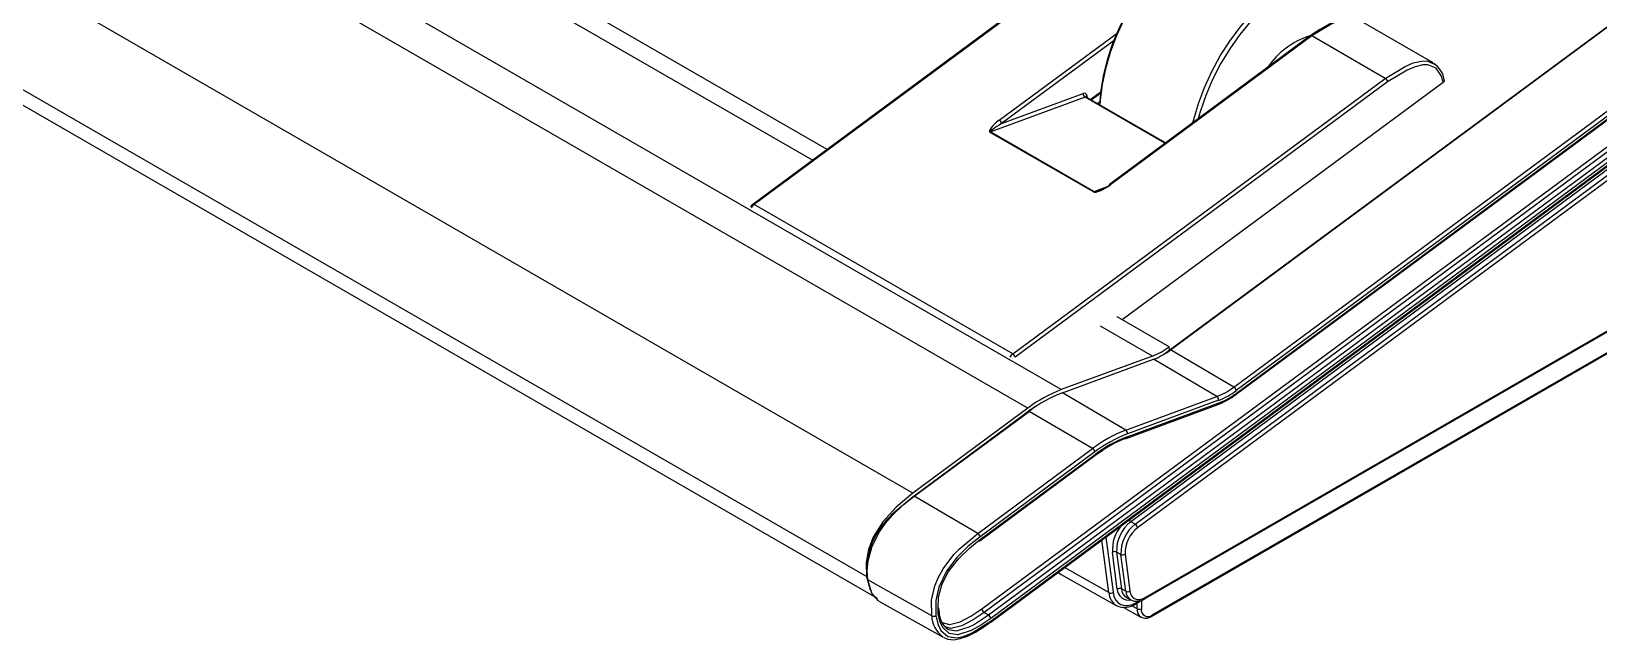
# Model space of a CAD drawing. Header units: inches. Extents: x 0.6 to 61.5, y 0.9 to 41.7.
# Drawn here: x 49.27 to 57.3, y 11.9 to 15.02 of the extents above; entities that cross this region are included whole.
import ezdxf

# ---------------------------------------------------------------- set-up
doc = ezdxf.new("R2010")
doc.units = ezdxf.units.IN
doc.header["$MEASUREMENT"] = 0
doc.layers.add('OBJECT', color=7, linetype='Continuous')

msp = doc.modelspace()

# ---------------------------------------------------------------- linework, layer by layer
at = {"layer": 'OBJECT'}
for p, q in [((53.2718, 14.3554), (37.2222, 23.6206)), ((53.3456, 14.41), (37.3081, 23.6682)), ((54.5458, 13.1784), (36.7553, 23.4486)), ((54.3741, 13.0832), (36.5837, 23.3534)), ((53.7858, 12.6481), (35.9954, 22.9183)), ((53.548, 12.2197), (35.7575, 22.4899)), ((35.8126, 22.3787), (53.603, 12.1085)), ((55.0911, 13.3739), (61.1377, 17.8458)), ((55.1051, 13.3816), (61.1676, 17.8653)), ((55.4303, 13.1911), (61.3678, 17.5823)), ((61.3801, 17.5646), (55.4425, 13.1734)), ((55.4425, 13.1546), (61.38, 17.5459)), ((55.4442, 13.1607), (61.3817, 17.5519)), ((54.1382, 12.0536), (61.4163, 17.4363)), ((61.4284, 17.4186), (54.1504, 12.0359)), ((54.1725, 12.0228), (61.3963, 17.3654)), ((54.1845, 11.9864), (61.4084, 17.329)), ((61.4084, 17.3478), (54.1846, 12.0052)), ((54.1863, 11.9924), (61.4101, 17.335)), ((54.9288, 12.0803), (61.1415, 15.6668)), ((54.9721, 12.1057), (61.1848, 15.6923)), ((54.9752, 12.1128), (61.1879, 15.6993)), ((55.0119, 12.0226), (61.1841, 15.5857)), ((54.8735, 15.54), (52.9645, 14.1281)), ((54.8811, 15.5392), (52.9721, 14.1273)), ((55.0087, 12.0155), (61.181, 15.5787)), ((58.9429, 15.4884), (54.9032, 12.5007)), ((54.9251, 12.4879), (58.9648, 15.4756)), ((58.977, 15.4579), (54.9373, 12.4702)), ((56.4524, 14.8534), (56.0728, 15.0726)), ((54.2281, 14.5602), (54.832, 15.0069)), ((54.8163, 14.9685), (54.2404, 14.5427)), ((55.822, 14.9924), (54.7924, 14.2309)), ((55.8296, 14.9916), (54.8, 14.2301)), ((56.2063, 14.7742), (55.8296, 14.9916)), ((56.4508, 14.8504), (56.4543, 14.849)), ((54.2973, 13.3623), (56.2063, 14.7742)), ((56.2185, 14.7565), (54.3099, 13.3449)), ((54.694, 14.6655), (54.7488, 14.706)), ((54.8573, 13.5372), (56.5039, 14.755)), ((54.6678, 14.6774), (54.1846, 14.4994)), ((54.2404, 14.5427), (54.6589, 14.6969)), ((55.0768, 14.4413), (54.6678, 14.6774)), ((55.0793, 14.4431), (54.6737, 14.6772)), ((54.6769, 14.6861), (54.6788, 14.6743)), ((54.748, 14.6986), (54.6992, 14.6625)), ((54.7294, 14.6451), (54.7446, 14.6563)), ((54.7104, 14.1919), (54.1812, 14.4975)), ((54.1846, 14.4994), (54.7138, 14.1938)), ((54.7138, 14.1938), (54.778, 14.2182)), ((54.2973, 13.3623), (52.9721, 14.1273)), ((55.0127, 13.3504), (54.747, 13.5038)), ((55.0985, 13.398), (54.8331, 13.5512)), ((55.0127, 13.3504), (54.5458, 13.1784)), ((54.5523, 13.162), (55.0192, 13.334)), ((55.3435, 13.143), (55.0192, 13.334)), ((55.0928, 13.3729), (55.0911, 13.3739)), ((55.1007, 13.381), (55.0985, 13.398)), ((55.4303, 13.1911), (55.1051, 13.3816)), ((54.8766, 12.9709), (54.5523, 13.162)), ((54.8766, 12.9709), (55.3435, 13.143)), ((54.8778, 12.9284), (55.3447, 13.1004)), ((54.8833, 12.9365), (55.3502, 13.1085)), ((55.3523, 13.1234), (54.8854, 12.9513)), ((53.7784, 12.6239), (54.3667, 13.059)), ((54.3741, 13.0832), (53.7858, 12.6481)), ((53.7924, 12.6317), (54.3807, 13.0668)), ((54.3687, 13.0579), (54.3667, 13.059)), ((54.7059, 12.8762), (54.3807, 13.0668)), ((54.1176, 12.4411), (54.7059, 12.8762)), ((54.7182, 12.8585), (54.1298, 12.4234)), ((54.1298, 12.4047), (54.7181, 12.8398)), ((54.1315, 12.4107), (54.7198, 12.8458)), ((54.1176, 12.4411), (53.7924, 12.6317)), ((54.9251, 12.4879), (54.9032, 12.5007)), ((54.1258, 12.4016), (54.1298, 12.4046)), ((54.1271, 12.4072), (54.1315, 12.4107)), ((54.7898, 12.1371), (54.7543, 12.4078)), ((54.7741, 12.4224), (54.8112, 12.1388)), ((54.8329, 12.1548), (54.8081, 12.3436)), ((54.8516, 12.3329), (54.8296, 12.3454)), ((54.8296, 12.3454), (54.8543, 12.1565)), ((54.8763, 12.1441), (54.8516, 12.3329)), ((54.8731, 12.3346), (54.8978, 12.1458)), ((54.5447, 12.2309), (54.828, 12.0714)), ((54.7898, 12.1371), (54.5623, 12.2658)), ((53.8823, 12.0181), (53.5546, 12.2036)), ((54.8763, 12.1441), (54.8543, 12.1565)), ((53.6114, 12.0936), (53.9402, 11.9084)), ((53.9201, 12.04), (53.9182, 12.0593)), ((54.8638, 12.0625), (54.9545, 12.0114)), ((54.88, 12.1124), (54.9019, 12.1)), ((54.9348, 12.0546), (54.9068, 12.0704)), ((54.9319, 12.0873), (54.9451, 12.0949)), ((54.9348, 12.0546), (54.9348, 12.0838)), ((54.9563, 12.0962), (54.9563, 12.0546)), ((53.9204, 12.037), (53.9201, 12.04)), ((53.9417, 11.9714), (53.9614, 11.9534)), ((54.1504, 12.0359), (54.1725, 12.0228)), ((53.9614, 11.9534), (53.9651, 11.95))]:
    msp.add_line(p, q, dxfattribs=at)
at = {"layer": 'OBJECT', "flags": 128}
for points in [[(55.6674, 15.5798), (55.6632, 15.5823), (55.6147, 15.6028), (55.5617, 15.6138), (55.5047, 15.615), (55.4447, 15.6064), (55.3824, 15.5881), (55.3188, 15.5603), (55.2546, 15.5236), (55.1909, 15.4783), (55.1285, 15.4252), (55.0684, 15.3649), (55.0112, 15.2983), (54.9579, 15.2264), (54.9092, 15.1501), (54.8657, 15.0706), (54.8281, 14.9889), (54.797, 14.9062), (54.7727, 14.8236), (54.7555, 14.7424), (54.7458, 14.6636), (54.7442, 14.6365)], [(54.7438, 14.6368), (54.7438, 14.6375), (54.7498, 14.7146), (54.7634, 14.7947), (54.7845, 14.8767), (54.8127, 14.9594), (54.8477, 15.0416), (54.8888, 15.122), (54.9356, 15.1996), (54.9873, 15.2731), (55.0432, 15.3415), (55.1024, 15.4038), (55.1642, 15.4591), (55.2275, 15.5065), (55.2739, 15.5356)], [(55.221, 14.5479), (55.2246, 14.5627), (55.2489, 14.6453), (55.2801, 14.728), (55.3176, 14.8097), (55.3611, 14.8892), (55.4098, 14.9655), (55.4631, 15.0374), (55.5203, 15.104), (55.5805, 15.1643), (55.6429, 15.2174), (55.7066, 15.2627), (55.7707, 15.2994), (55.8343, 15.3272), (55.8966, 15.3455), (55.9567, 15.3541), (56.0136, 15.3529), (56.0667, 15.342), (56.1151, 15.3214), (56.1582, 15.2914), (56.1954, 15.2526), (56.2262, 15.2054), (56.25, 15.1504), (56.2629, 15.1062)], [(56.2599, 15.104), (56.2494, 15.1376), (56.2251, 15.192), (56.1938, 15.2384), (56.156, 15.2763), (56.1122, 15.3051), (56.0632, 15.3243), (56.0095, 15.3336), (55.952, 15.333), (55.8915, 15.3224), (55.8289, 15.302), (55.7651, 15.2721), (55.7011, 15.2332), (55.6378, 15.1857), (55.576, 15.1304), (55.5168, 15.0681), (55.4609, 14.9997), (55.4092, 14.9262), (55.3624, 14.8486), (55.3212, 14.7682), (55.2863, 14.686), (55.2581, 14.6034), (55.2482, 14.568)], [(56.0732, 15.0711), (56.0554, 15.08), (56.027, 15.0841), (55.9966, 15.0809), (55.9607, 15.0705), (55.919, 15.052), (55.8704, 15.0243), (55.8221, 14.9922)], [(56.0709, 15.0692), (56.0441, 15.082), (56.0161, 15.0819), (55.9759, 15.0724), (55.9332, 15.0546), (55.8296, 14.9916), (55.8296, 14.9916), (55.8296, 14.9916)], [(55.8296, 14.9916), (55.8261, 14.9931), (55.8232, 14.993), (55.8221, 14.9922)], [(56.2063, 14.7742), (56.2063, 14.7742), (56.308, 14.8357), (56.3501, 14.8533), (56.3919, 14.8633), (56.419, 14.8638), (56.4508, 14.8504)], [(56.5039, 14.755), (56.4944, 14.785), (56.467, 14.8259), (56.4243, 14.8439), (56.3988, 14.8434), (56.359, 14.8339), (56.318, 14.8168), (56.2185, 14.7565)], [(56.5078, 14.7643), (56.5082, 14.7636), (56.5079, 14.7602), (56.506, 14.7569), (56.5039, 14.755)], [(54.6739, 14.6773), (54.6724, 14.6784), (54.6724, 14.6783)], [(52.9645, 14.1281), (52.9572, 14.1214), (52.9542, 14.117)], [(54.7181, 12.8398), (54.7483, 12.861), (54.7578, 12.8668)], [(53.7858, 12.6481), (53.6999, 12.5758), (53.6319, 12.4999), (53.5826, 12.4217), (53.5578, 12.3583), (53.546, 12.2914), (53.548, 12.2197)], [(53.5546, 12.2036), (53.5517, 12.2501), (53.5557, 12.3005), (53.5762, 12.3754), (53.6138, 12.4487), (53.646, 12.4938), (53.6815, 12.5347), (53.736, 12.5867), (53.7924, 12.6317)], [(53.5526, 12.2616), (53.5518, 12.2795), (53.554, 12.3064), (53.5586, 12.333), (53.5774, 12.392), (53.5913, 12.4212), (53.6082, 12.4502), (53.6312, 12.4832), (53.658, 12.5158), (53.6887, 12.548), (53.7784, 12.6239)], [(53.8823, 12.0181), (53.8823, 12.0181), (53.8812, 12.098), (53.8978, 12.1721), (53.9161, 12.2163), (53.9399, 12.2588), (53.9961, 12.3325), (54.0222, 12.3599), (54.1176, 12.4411)], [(54.1298, 12.4234), (54.0694, 12.3748), (54.0114, 12.3176), (53.9577, 12.2473), (53.9182, 12.166), (53.9027, 12.0964), (53.9037, 12.0199)], [(53.915, 12.0538), (53.9165, 12.1161), (53.9349, 12.182), (53.9685, 12.2459), (54.0208, 12.3127), (54.0751, 12.3655), (54.1271, 12.4072)], [(53.548, 12.2197), (53.5664, 12.1514), (53.5717, 12.1449)], [(54.5302, 12.242), (54.5342, 12.2382), (54.5447, 12.2309)], [(53.6118, 12.0945), (53.6085, 12.0954), (53.575, 12.1338), (53.5546, 12.2036)], [(54.8112, 12.1388), (54.8162, 12.1172), (54.8248, 12.0991), (54.8369, 12.0851), (54.852, 12.0757), (54.8696, 12.0711), (54.8892, 12.0716), (54.9102, 12.077), (54.9319, 12.0873)], [(54.8978, 12.1458), (54.901, 12.1319), (54.9065, 12.1203), (54.9142, 12.1113), (54.9239, 12.1053), (54.9352, 12.1024), (54.9478, 12.1027), (54.9613, 12.1062), (54.9752, 12.1128)], [(53.9156, 12.0286), (53.9146, 12.0371), (53.915, 12.0538)], [(53.9309, 11.9897), (53.9353, 11.9845), (53.9735, 11.9739), (54.028, 11.987), (54.0831, 12.0159), (54.1382, 12.0536)], [(53.9037, 12.0199), (53.9129, 11.9781), (53.9292, 11.9434), (53.9646, 11.9124), (54.0131, 11.9056), (54.0492, 11.9138), (54.0866, 11.9295), (54.1863, 11.9924)], [(54.1846, 12.0052), (54.1345, 11.9705), (54.0843, 11.9423), (54.0161, 11.9209), (53.9711, 11.928), (53.9386, 11.9578), (53.9239, 11.9901), (53.9156, 12.0286)], [(53.9437, 11.9075), (53.9654, 11.8986), (53.9957, 11.896), (54.0287, 11.9013), (54.065, 11.9139), (54.1067, 11.9348), (54.1547, 11.9651), (54.1845, 11.9867)], [(54.1504, 12.0359), (54.1504, 12.0359), (54.0943, 11.9977), (54.0371, 11.9676), (53.9793, 11.9537), (53.9499, 11.962)], [(53.9651, 11.95), (53.9678, 11.9475), (54.0096, 11.941), (54.0746, 11.9614), (54.0964, 11.9727), (54.1725, 12.0228)], [(54.9545, 12.0114), (54.9542, 12.0116), (54.9534, 12.0121)]]:
    msp.add_lwpolyline(points, dxfattribs=at)
at = {"layer": 'OBJECT'}
for centre, radius, start, end in [((55.9487, 14.594), 0.4189, 107.76984, 145.66762), ((56.3861, 14.749), 0.1233, 7.25288, 55.6074), ((56.1931, 14.7521), 0.0258, 9.89007, 59.06206), ((54.6794, 14.6945), 0.0207, 173.47914, 235.79464), ((54.6818, 14.6783), 0.00925, 121.75715, 179.95702), ((54.2139, 14.5371), 0.0271, 11.76181, 58.28276), ((54.1896, 14.4863), 0.014, 111.17297, 127.07317), ((54.7965, 14.2265), 0.00603, 132.95126, 193.87277), ((54.7955, 14.2246), 0.00707, 51.27902, 116.70313), ((54.7189, 14.1808), 0.014, 111.17297, 127.07317), ((52.9677, 14.1221), 0.00679, 49.78423, 118.20823), ((54.283, 13.3392), 0.0271, 11.76312, 58.2846), ((54.8879, 13.6765), 0.3492, 290.93507, 307.0914), ((54.8944, 13.6603), 0.3493, 290.93507, 307.09141), ((54.8357, 13.7183), 0.4288, 301.07782, 306.55832), ((54.7953, 12.5261), 0.6983, 110.93499, 127.09147), ((55.2174, 13.4727), 0.353, 290.93495, 307.09147), ((55.2212, 13.4661), 0.367, 290.93498, 307.09145), ((55.416, 13.1681), 0.0271, 11.217, 58.09211), ((54.8157, 12.456), 0.7519, 118.90076, 126.67189), ((54.8017, 12.5099), 0.6981, 110.93495, 127.09151), ((55.3319, 13.126), 0.0206, 352.67839, 55.68848), ((55.2033, 13.4709), 0.3966, 290.88382, 307.09125), ((55.3408, 13.109), 0.00939, 294.18309, 357.25081), ((55.2136, 13.4657), 0.3824, 290.93498, 307.09149), ((55.4382, 13.1591), 0.00618, 313.48257, 14.79129), ((55.1248, 12.3223), 0.6945, 110.93501, 127.09147), ((55.1286, 12.3157), 0.6805, 110.93503, 127.09145), ((55.1209, 12.3153), 0.6651, 110.93504, 127.09142), ((54.865, 12.9539), 0.0206, 352.67844, 55.68849), ((54.8739, 12.9369), 0.0094, 294.33444, 357.22923), ((54.6916, 12.8533), 0.0271, 11.21684, 58.09239), ((55.0766, 12.3937), 0.5705, 110.3967, 123.96691), ((54.7139, 12.8442), 0.00618, 313.48218, 14.79198), ((55.0056, 12.3547), 0.1978, 140.31155, 183.21945), ((55.0139, 12.3531), 0.1845, 126.87635, 182.40186), ((55.0356, 12.3406), 0.1841, 126.87635, 182.40186), ((55.0339, 12.3414), 0.161, 126.87637, 182.40185), ((54.9179, 12.524), 0.0276, 208.50958, 237.77653), ((54.9108, 12.4649), 0.0271, 11.21706, 58.09193), ((54.1033, 12.4182), 0.0271, 11.21705, 58.09219), ((54.1255, 12.4091), 0.00618, 313.54879, 14.78445), ((54.8203, 12.3264), 0.0211, 64.0079, 125.2331), ((54.8609, 12.3519), 0.0211, 244.01018, 305.22614), ((54.799, 12.1561), 0.0211, 244.01005, 305.22627), ((54.8727, 12.1414), 0.083, 182.98042, 238.06131), ((54.845, 12.1375), 0.0211, 64.00769, 125.23307), ((54.8894, 12.1557), 0.0565, 180.89327, 282.09909), ((54.9102, 12.1595), 0.056, 183.03116, 237.29308), ((54.8856, 12.1631), 0.0211, 244.0099, 305.22642), ((54.9322, 12.147), 0.0559, 183.04801, 237.0401), ((54.1648, 12.0589), 0.0271, 191.22555, 237.83463), ((54.8723, 12.1561), 0.0945, 242.95623, 306.67263), ((54.9323, 12.1624), 0.0693, 243.86605, 305.04586), ((54.9244, 12.0865), 0.00756, 305.10466, 6.23084), ((54.9822, 12.05), 0.0476, 174.51561, 232.75669), ((54.9455, 12.0755), 0.0236, 242.92172, 297.36477), ((54.9902, 12.0491), 0.0343, 170.78596, 309.20329), ((54.9677, 12.1119), 0.00757, 305.12083, 6.21495), ((53.8916, 12.0371), 0.0211, 244.01014, 305.22594), ((54.0122, 12.019), 0.1299, 180.40016, 235.95149), ((53.911, 12.0363), 0.00894, 300.73484, 3.70451), ((54.025, 12.0358), 0.1049, 179.21368, 234.84672), ((54.158, 11.9999), 0.0271, 11.23114, 57.82904), ((54.1803, 11.9909), 0.00617, 313.43463, 14.83952), ((54.9786, 12.0586), 0.0525, 241.06514, 304.91599), ((55.0046, 12.0216), 0.00733, 304.00721, 7.28836)]:
    msp.add_arc(centre, radius, start, end, dxfattribs=at)
for centre, major_axis, ratio, start_param, end_param in [((54.6555, 14.6699), (0.015, 0.0267), 0.588696, 5.647057, 6.886241), ((54.6663, 14.6638), (0.0073, 0.0135), 0.599868, 6.267107, 6.877891), ((54.2509, 14.5486), (0.0719, 0.0492), 0.260814, 1.711927, 3.266124), ((54.2524, 14.5371), (0.0685, 0.037), 0.13724, 1.672377, 3.226575), ((54.7795, 14.2435), (0.0711, 0.0496), 0.262941, 3.264258, 4.818456), ((54.781, 14.232), (0.0678, 0.0375), 0.138562, 3.837209, 4.778376), ((54.781, 14.232), (0.0678, 0.0375), 0.138562, 3.224179, 3.837209), ((52.9756, 14.0987), (0.0194, 0.033), 0.57053, 0.929297, 1.563418), ((54.3013, 13.3334), (0.0189, 0.0333), 0.584187, 0.920379, 1.5545)]:
    msp.add_ellipse(centre, major_axis=major_axis, ratio=ratio, start_param=start_param, end_param=end_param, dxfattribs=at)

doc.saveas('drawing.dxf')
